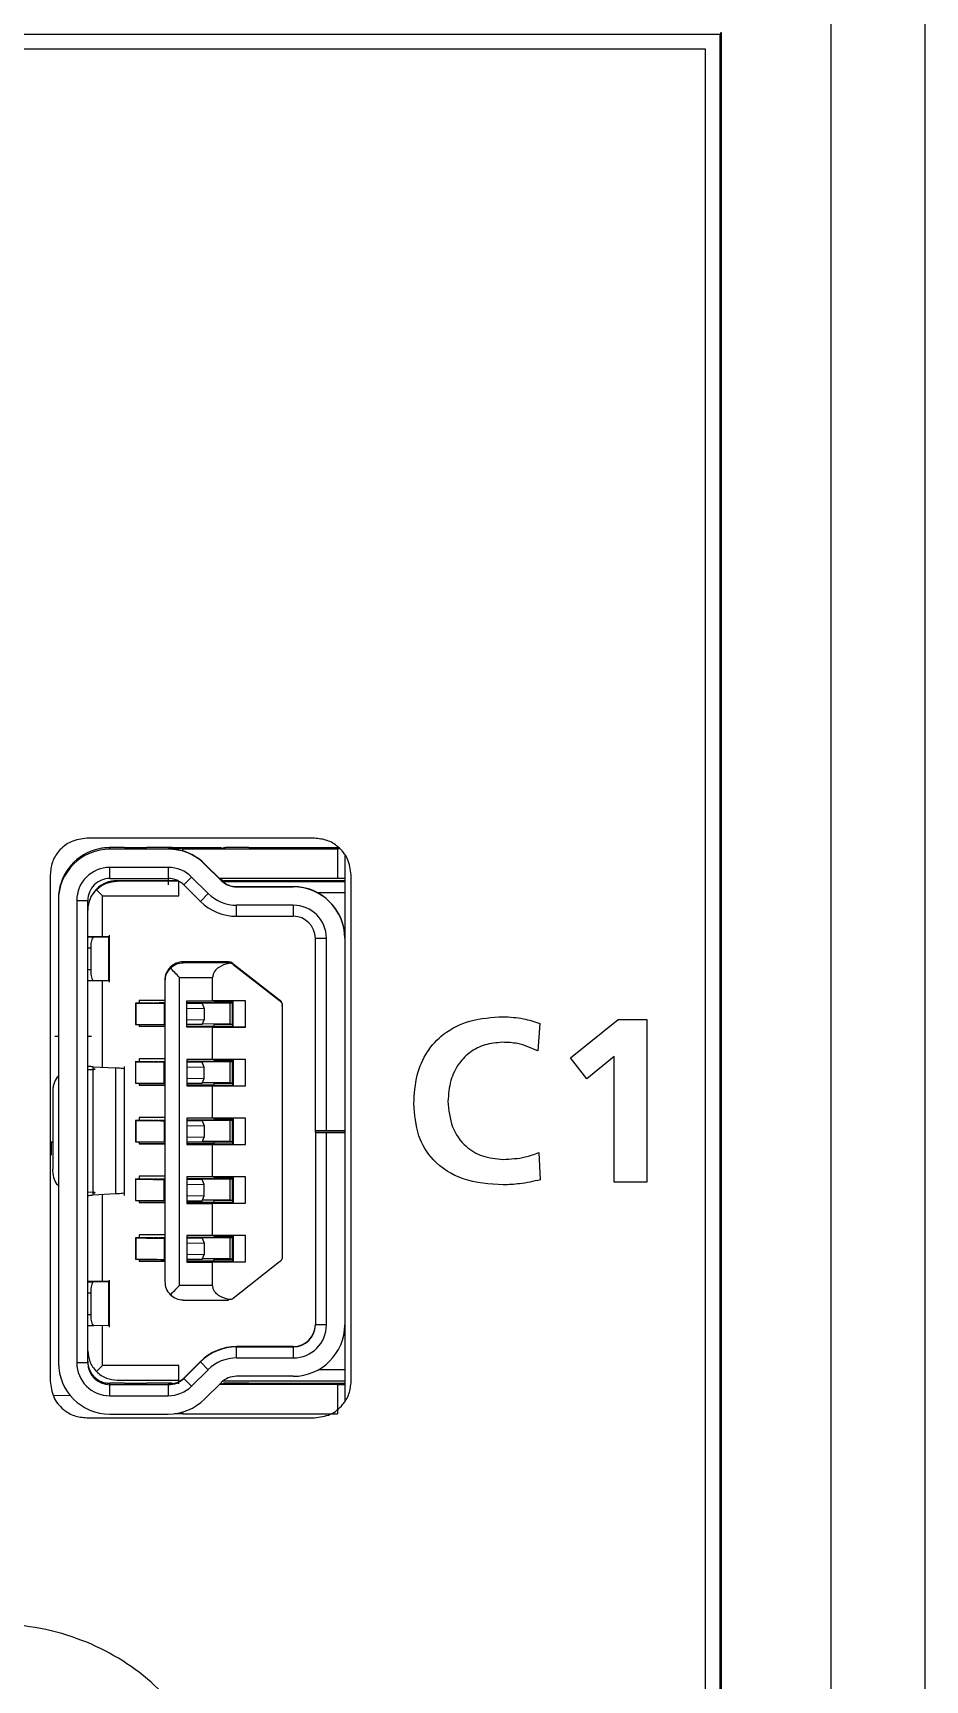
# Model space of a CAD drawing. Header units: inches. Extents: x 268 to 316, y 100 to 273.
# Drawn here: x 303.68 to 315.83, y 232.83 to 255.28 of the extents above; entities that cross this region are included whole.
import ezdxf

# ---------------------------------------------------------------- set-up
doc = ezdxf.new("R2010")
doc.units = ezdxf.units.IN
doc.header["$MEASUREMENT"] = 0

msp = doc.modelspace()

# ---------------------------------------------------------------- linework, layer by layer
at = {"color": 7, "linetype": 'Continuous', "lineweight": 25}
for p, q in [((315.831, 157.233), (315.831, 261.618)), ((314.546, 255.85), (314.546, 114.792)), ((313.039, 255.261), (271.216, 255.261)), ((313.039, 255.261), (313.06, 255.282)), ((313.039, 115.14), (313.039, 255.261)), ((313.06, 115.119), (313.06, 255.282)), ((312.839, 255.061), (271.44, 255.061)), ((312.839, 115.361), (312.839, 255.061)), ((307.513, 244.305), (304.414, 244.305)), ((304.726, 244.157), (304.726, 244.178)), ((304.726, 244.178), (304.726, 244.178)), ((305.523, 244.157), (304.726, 244.157)), ((304.926, 244.178), (305.23, 244.178)), ((305.55, 244.178), (305.403, 244.178)), ((305.523, 244.161), (305.523, 244.157)), ((305.576, 244.177), (305.576, 244.176)), ((305.576, 244.174), (305.576, 244.173)), ((305.576, 244.171), (305.576, 244.169)), ((306.246, 244.177), (305.666, 244.177)), ((305.666, 244.17), (305.666, 244.177)), ((305.666, 244.169), (305.666, 244.17)), ((305.666, 244.17), (306.246, 244.17)), ((305.723, 244.162), (307.826, 244.162)), ((305.776, 244.169), (306.076, 244.169)), ((306.246, 244.17), (306.246, 244.177)), ((306.246, 244.17), (306.246, 244.169)), ((306.276, 244.169), (306.276, 244.177)), ((306.449, 244.178), (306.303, 244.178)), ((306.622, 244.178), (307.842, 244.178)), ((307.376, 244.175), (307.376, 244.175)), ((307.376, 244.168), (307.376, 244.168)), ((307.844, 244.176), (307.576, 244.176)), ((307.576, 244.174), (307.626, 244.174)), ((307.626, 244.168), (307.576, 244.168)), ((307.576, 244.167), (307.851, 244.167)), ((307.826, 244.174), (307.826, 244.169)), ((307.826, 244.167), (307.826, 244.169)), ((307.826, 244.162), (307.826, 243.762)), ((307.926, 244.07), (307.926, 242.945)), ((303.914, 243.805), (303.914, 236.905)), ((305.523, 243.907), (304.726, 243.907)), ((304.726, 243.757), (304.726, 243.907)), ((305.523, 243.907), (305.523, 243.757)), ((306.016, 243.954), (306.016, 243.958)), ((306.016, 243.958), (306.243, 243.733)), ((306.243, 243.729), (306.016, 243.954)), ((308.014, 236.905), (308.014, 243.805)), ((304.626, 243.52), (304.544, 243.603)), ((304.726, 243.757), (305.523, 243.757)), ((304.826, 243.72), (304.826, 243.727)), ((305.654, 243.727), (304.826, 243.727)), ((305.666, 243.72), (304.826, 243.72)), ((305.523, 243.757), (305.523, 243.671)), ((305.666, 243.52), (305.666, 243.721)), ((305.734, 243.67), (305.84, 243.776)), ((305.734, 243.67), (305.962, 243.445)), ((305.84, 243.776), (306.067, 243.551)), ((306.214, 243.762), (307.826, 243.762)), ((306.243, 243.733), (306.243, 243.729)), ((306.246, 243.762), (306.246, 243.73)), ((307.926, 243.727), (306.249, 243.727)), ((307.926, 243.711), (306.267, 243.711)), ((306.454, 243.642), (306.454, 243.646)), ((306.454, 243.646), (307.226, 243.646)), ((306.454, 243.642), (307.226, 243.642)), ((307.226, 243.646), (307.226, 243.642)), ((304.026, 243.477), (304.026, 243.457)), ((304.026, 243.457), (304.026, 237.157)), ((304.276, 243.457), (304.276, 237.157)), ((304.276, 243.457), (304.426, 243.457)), ((304.426, 237.157), (304.426, 243.457)), ((304.626, 243.52), (305.666, 243.52)), ((306.067, 243.551), (305.962, 243.445)), ((307.226, 243.392), (306.454, 243.392)), ((306.454, 243.242), (306.454, 243.392)), ((307.226, 243.392), (307.226, 243.242)), ((307.926, 243.561), (307.561, 243.561)), ((306.454, 243.242), (307.226, 243.242)), ((304.426, 242.967), (304.43, 242.967)), ((304.713, 242.963), (304.432, 242.967)), ((304.504, 242.96), (304.708, 242.963)), ((304.708, 242.963), (304.708, 242.363)), ((304.721, 242.342), (304.721, 242.984)), ((307.526, 242.942), (307.676, 242.942)), ((307.526, 240.317), (307.526, 242.942)), ((307.676, 240.317), (307.676, 242.942)), ((307.926, 242.942), (307.926, 242.945)), ((307.926, 242.942), (307.926, 240.317)), ((304.47, 242.51), (304.47, 242.81)), ((305.726, 242.609), (305.726, 242.62)), ((306.342, 242.62), (305.726, 242.62)), ((306.342, 242.609), (305.726, 242.609)), ((306.342, 242.62), (306.342, 242.609)), ((306.348, 242.6), (306.342, 242.609)), ((306.403, 242.588), (306.403, 242.599)), ((306.403, 242.599), (307.038, 242.105)), ((306.403, 242.588), (306.407, 242.586)), ((306.407, 242.586), (307.038, 242.095)), ((304.504, 242.36), (304.426, 242.361)), ((304.708, 242.363), (304.504, 242.36)), ((305.476, 242.37), (305.476, 242.359)), ((305.476, 242.359), (305.476, 238.259)), ((305.676, 242.409), (306.126, 242.409)), ((305.676, 238.209), (305.676, 242.409)), ((306.126, 242.089), (306.126, 242.409)), ((305.074, 242.058), (305.074, 241.768)), ((305.081, 242.058), (305.081, 241.768)), ((305.126, 242.1), (305.126, 242.059)), ((305.126, 242.1), (305.476, 242.1)), ((305.476, 242.06), (305.394, 242.06)), ((305.468, 242.056), (305.476, 242.056)), ((305.468, 242.056), (305.468, 241.766)), ((305.776, 242.089), (306.126, 242.089)), ((305.776, 241.729), (305.776, 242.089)), ((306.126, 242.064), (305.776, 242.062)), ((305.776, 242.06), (306.359, 242.064)), ((305.985, 242.055), (305.776, 242.055)), ((305.985, 242.055), (305.962, 242.055)), ((305.985, 242.055), (306.013, 241.987)), ((306.576, 242.09), (306.126, 242.089)), ((306.146, 242.073), (306.146, 242.089)), ((306.396, 242.073), (306.146, 242.073)), ((306.146, 242.064), (306.146, 242.073)), ((306.146, 242.064), (306.146, 242.064)), ((306.146, 242.064), (306.396, 242.064)), ((306.359, 242.064), (306.359, 241.774)), ((306.396, 242.089), (306.396, 242.073)), ((306.396, 242.073), (306.396, 242.064)), ((306.396, 242.064), (306.396, 242.064)), ((306.396, 241.774), (306.396, 242.064)), ((306.406, 241.733), (306.406, 242.089)), ((306.576, 241.73), (306.576, 242.09)), ((307.038, 242.105), (307.038, 242.095)), ((307.076, 242.016), (307.076, 242.026)), ((307.076, 242.016), (307.076, 238.609)), ((305.776, 241.99), (306.013, 241.987)), ((306.013, 241.831), (305.776, 241.828)), ((305.985, 241.765), (306.013, 241.831)), ((306.013, 241.987), (306.013, 241.831)), ((311.001, 241.314), (311.649, 241.835)), ((311.649, 241.835), (312.043, 241.835)), ((312.043, 241.835), (312.043, 239.618)), ((304.026, 241.602), (303.976, 241.602)), ((304.476, 241.602), (304.426, 241.602)), ((305.126, 241.767), (305.126, 241.74)), ((305.126, 241.744), (305.476, 241.744)), ((305.476, 241.74), (305.126, 241.74)), ((305.476, 241.766), (305.468, 241.766)), ((305.985, 241.765), (305.776, 241.765)), ((305.776, 241.744), (306.146, 241.744)), ((306.126, 241.729), (305.776, 241.729)), ((306.359, 241.774), (305.988, 241.771)), ((306.126, 241.729), (306.576, 241.73)), ((306.126, 241.289), (306.126, 241.729)), ((306.146, 241.766), (306.146, 241.772)), ((306.146, 241.766), (306.396, 241.766)), ((306.146, 241.74), (306.146, 241.766)), ((306.146, 241.74), (306.406, 241.74)), ((306.396, 241.774), (306.396, 241.766)), ((306.396, 241.766), (306.396, 241.74)), ((306.406, 241.733), (306.576, 241.733)), ((310.586, 241.781), (310.555, 241.406)), ((304.426, 241.152), (304.496, 241.155)), ((304.496, 241.155), (304.496, 239.478)), ((304.501, 239.439), (304.501, 241.19)), ((304.501, 241.19), (304.802, 241.174)), ((304.802, 241.174), (304.802, 239.457)), ((304.926, 239.437), (304.926, 241.196)), ((305.074, 241.258), (305.074, 240.968)), ((305.081, 240.968), (305.081, 241.258)), ((305.126, 241.3), (305.126, 241.259)), ((305.476, 241.3), (305.126, 241.3)), ((305.476, 241.26), (305.394, 241.26)), ((305.468, 241.256), (305.476, 241.256)), ((305.468, 240.966), (305.468, 241.256)), ((306.126, 241.289), (305.776, 241.289)), ((305.776, 241.289), (305.776, 240.929)), ((306.126, 241.264), (305.776, 241.262)), ((305.776, 241.26), (306.359, 241.264)), ((305.985, 241.255), (305.776, 241.255)), ((305.776, 241.19), (306.013, 241.187)), ((305.985, 241.255), (305.962, 241.255)), ((306.013, 241.187), (305.985, 241.255)), ((306.013, 241.031), (306.013, 241.187)), ((306.576, 241.29), (306.126, 241.289)), ((306.146, 241.273), (306.146, 241.289)), ((306.396, 241.273), (306.146, 241.273)), ((306.146, 241.264), (306.146, 241.273)), ((306.146, 241.264), (306.146, 241.264)), ((306.146, 241.264), (306.396, 241.264)), ((306.359, 241.264), (306.359, 240.974)), ((306.396, 241.289), (306.396, 241.273)), ((306.396, 241.273), (306.396, 241.264)), ((306.396, 241.264), (306.396, 241.264)), ((306.396, 240.974), (306.396, 241.264)), ((306.406, 241.289), (306.406, 240.933)), ((306.576, 240.93), (306.576, 241.29)), ((311.224, 241.025), (311.001, 241.314)), ((311.598, 241.33), (311.224, 241.025)), ((311.598, 239.618), (311.598, 241.33)), ((305.126, 240.968), (305.126, 240.94)), ((305.126, 240.944), (305.476, 240.944)), ((305.126, 240.94), (305.476, 240.94)), ((305.476, 240.966), (305.468, 240.966)), ((306.013, 241.031), (305.776, 241.028)), ((305.776, 240.965), (305.985, 240.965)), ((305.776, 240.944), (306.146, 240.944)), ((305.776, 240.929), (306.126, 240.929)), ((305.985, 240.965), (306.013, 241.031)), ((306.359, 240.974), (305.988, 240.971)), ((306.126, 240.929), (306.576, 240.93)), ((306.126, 240.489), (306.126, 240.929)), ((306.146, 240.966), (306.146, 240.972)), ((306.146, 240.966), (306.396, 240.966)), ((306.146, 240.94), (306.146, 240.966)), ((306.146, 240.94), (306.146, 240.94)), ((306.146, 240.94), (306.406, 240.94)), ((306.396, 240.974), (306.396, 240.966)), ((306.396, 240.966), (306.396, 240.94)), ((306.406, 240.933), (306.576, 240.933)), ((303.948, 240.84), (303.948, 239.795)), ((305.074, 240.458), (305.074, 240.168)), ((305.081, 240.458), (305.081, 240.168)), ((305.126, 240.5), (305.126, 240.459)), ((305.476, 240.5), (305.126, 240.5)), ((305.476, 240.46), (305.394, 240.46)), ((305.468, 240.456), (305.476, 240.456)), ((305.468, 240.456), (305.468, 240.166)), ((306.126, 240.489), (305.776, 240.489)), ((305.776, 240.489), (305.776, 240.129)), ((306.126, 240.464), (305.776, 240.462)), ((305.776, 240.46), (306.359, 240.464)), ((305.985, 240.455), (305.776, 240.455)), ((305.985, 240.455), (305.962, 240.455)), ((305.985, 240.455), (306.013, 240.387)), ((306.576, 240.49), (306.126, 240.489)), ((306.146, 240.473), (306.146, 240.489)), ((306.396, 240.473), (306.146, 240.473)), ((306.146, 240.464), (306.146, 240.473)), ((306.146, 240.464), (306.146, 240.464)), ((306.146, 240.464), (306.396, 240.464)), ((306.359, 240.464), (306.359, 240.174)), ((306.396, 240.489), (306.396, 240.473)), ((306.396, 240.473), (306.396, 240.464)), ((306.396, 240.464), (306.396, 240.464)), ((306.396, 240.174), (306.396, 240.464)), ((306.406, 240.489), (306.406, 240.133)), ((306.576, 240.13), (306.576, 240.49)), ((305.776, 240.39), (306.013, 240.387)), ((306.013, 240.231), (305.776, 240.228)), ((305.985, 240.165), (306.013, 240.231)), ((306.013, 240.387), (306.013, 240.231)), ((307.676, 240.317), (307.526, 240.317)), ((307.526, 240.298), (307.526, 240.317)), ((307.526, 240.298), (307.926, 240.298)), ((307.526, 240.298), (307.526, 240.297)), ((307.526, 240.297), (307.526, 237.672)), ((307.526, 240.297), (307.676, 240.297)), ((307.926, 240.317), (307.676, 240.317)), ((307.676, 237.672), (307.676, 240.297)), ((307.676, 240.297), (307.926, 240.297)), ((307.926, 240.317), (307.926, 240.298)), ((307.926, 240.297), (307.926, 240.298)), ((307.926, 240.297), (307.926, 237.672)), ((303.914, 240.167), (303.948, 240.167)), ((303.926, 240.167), (303.926, 239.986)), ((305.126, 240.168), (305.126, 240.14)), ((305.126, 240.144), (305.476, 240.144)), ((305.126, 240.14), (305.476, 240.14)), ((305.476, 240.166), (305.468, 240.166)), ((305.985, 240.165), (305.776, 240.165)), ((305.776, 240.144), (306.146, 240.144)), ((305.776, 240.129), (306.126, 240.129)), ((305.986, 240.167), (306.146, 240.167)), ((306.359, 240.174), (305.988, 240.171)), ((306.126, 240.129), (306.576, 240.13)), ((306.126, 239.689), (306.126, 240.129)), ((306.146, 240.166), (306.146, 240.172)), ((306.146, 240.166), (306.396, 240.166)), ((306.146, 240.14), (306.146, 240.166)), ((306.146, 240.14), (306.406, 240.14)), ((306.396, 240.174), (306.396, 240.166)), ((306.396, 240.166), (306.396, 240.14)), ((306.406, 240.133), (306.576, 240.133)), ((310.57, 240.021), (310.59, 239.65)), ((305.074, 239.658), (305.074, 239.368)), ((305.081, 239.368), (305.081, 239.658)), ((305.126, 239.7), (305.126, 239.659)), ((305.476, 239.7), (305.126, 239.7)), ((305.476, 239.66), (305.394, 239.66)), ((305.468, 239.656), (305.476, 239.656)), ((305.468, 239.366), (305.468, 239.656)), ((306.126, 239.689), (305.776, 239.689)), ((305.776, 239.689), (305.776, 239.329)), ((306.126, 239.664), (305.776, 239.662)), ((305.776, 239.66), (306.359, 239.664)), ((305.985, 239.655), (305.776, 239.655)), ((305.776, 239.59), (306.013, 239.587)), ((305.985, 239.655), (305.962, 239.655)), ((306.013, 239.587), (305.985, 239.655)), ((306.013, 239.431), (306.013, 239.587)), ((306.576, 239.69), (306.126, 239.689)), ((306.146, 239.673), (306.146, 239.689)), ((306.396, 239.673), (306.146, 239.673)), ((306.146, 239.664), (306.146, 239.673)), ((306.146, 239.664), (306.146, 239.664)), ((306.146, 239.664), (306.396, 239.664)), ((306.359, 239.664), (306.359, 239.374)), ((306.396, 239.689), (306.396, 239.673)), ((306.396, 239.673), (306.396, 239.664)), ((306.396, 239.664), (306.396, 239.664)), ((306.396, 239.374), (306.396, 239.664)), ((306.406, 239.689), (306.406, 239.333)), ((306.576, 239.33), (306.576, 239.69)), ((312.043, 239.618), (311.598, 239.618)), ((304.496, 239.478), (304.426, 239.481)), ((304.802, 239.457), (304.501, 239.439)), ((305.126, 239.368), (305.126, 239.34)), ((305.126, 239.344), (305.476, 239.344)), ((305.126, 239.34), (305.476, 239.34)), ((305.476, 239.366), (305.468, 239.366)), ((306.013, 239.431), (305.776, 239.428)), ((305.776, 239.365), (305.985, 239.365)), ((305.776, 239.344), (306.146, 239.344)), ((305.776, 239.329), (306.126, 239.329)), ((305.985, 239.365), (306.013, 239.431)), ((306.359, 239.374), (305.988, 239.371)), ((306.126, 239.329), (306.576, 239.33)), ((306.126, 238.889), (306.126, 239.329)), ((306.146, 239.366), (306.146, 239.372)), ((306.146, 239.366), (306.396, 239.366)), ((306.146, 239.34), (306.146, 239.366)), ((306.146, 239.34), (306.146, 239.34)), ((306.146, 239.34), (306.406, 239.34)), ((306.396, 239.374), (306.396, 239.366)), ((306.396, 239.366), (306.396, 239.34)), ((306.406, 239.333), (306.576, 239.333)), ((305.126, 238.9), (305.126, 238.859)), ((305.476, 238.9), (305.126, 238.9)), ((306.126, 238.889), (305.776, 238.889)), ((305.776, 238.889), (305.776, 238.529)), ((306.576, 238.89), (306.126, 238.889)), ((306.146, 238.873), (306.146, 238.889)), ((306.396, 238.873), (306.146, 238.873)), ((306.146, 238.864), (306.146, 238.873)), ((306.396, 238.889), (306.396, 238.873)), ((306.396, 238.873), (306.396, 238.864)), ((306.406, 238.889), (306.406, 238.533)), ((306.576, 238.53), (306.576, 238.89)), ((305.074, 238.858), (305.074, 238.568)), ((305.081, 238.858), (305.081, 238.568)), ((305.476, 238.86), (305.394, 238.86)), ((305.468, 238.856), (305.476, 238.856)), ((305.468, 238.856), (305.468, 238.566)), ((306.126, 238.864), (305.776, 238.862)), ((305.776, 238.86), (306.359, 238.864)), ((305.985, 238.855), (305.776, 238.855)), ((305.776, 238.79), (306.013, 238.787)), ((305.985, 238.855), (305.962, 238.855)), ((305.985, 238.855), (306.013, 238.787)), ((306.013, 238.787), (306.013, 238.631)), ((306.146, 238.864), (306.146, 238.864)), ((306.146, 238.864), (306.396, 238.864)), ((306.359, 238.864), (306.359, 238.574)), ((306.396, 238.864), (306.396, 238.864)), ((306.396, 238.574), (306.396, 238.864)), ((305.126, 238.568), (305.126, 238.54)), ((305.126, 238.544), (305.476, 238.544)), ((305.126, 238.54), (305.476, 238.54)), ((305.476, 238.566), (305.468, 238.566)), ((306.013, 238.631), (305.776, 238.628)), ((305.985, 238.565), (305.776, 238.565)), ((305.776, 238.544), (306.146, 238.544)), ((305.776, 238.529), (306.126, 238.529)), ((305.985, 238.565), (306.013, 238.631)), ((306.359, 238.574), (305.988, 238.571)), ((306.126, 238.529), (306.576, 238.53)), ((306.126, 238.209), (306.126, 238.529)), ((306.146, 238.566), (306.146, 238.572)), ((306.146, 238.566), (306.396, 238.566)), ((306.146, 238.54), (306.146, 238.566)), ((306.146, 238.54), (306.406, 238.54)), ((306.396, 238.574), (306.396, 238.566)), ((306.396, 238.566), (306.396, 238.54)), ((306.406, 238.533), (306.576, 238.533)), ((307.038, 238.53), (306.407, 238.033)), ((304.426, 238.267), (304.43, 238.267)), ((304.713, 238.263), (304.432, 238.267)), ((304.504, 238.26), (304.708, 238.263)), ((304.708, 238.263), (304.708, 237.663)), ((304.721, 237.642), (304.721, 238.284)), ((306.126, 238.209), (305.676, 238.209)), ((304.47, 237.81), (304.47, 238.11)), ((305.726, 238.009), (306.342, 238.009)), ((306.342, 238.009), (306.348, 238.019)), ((304.504, 237.66), (304.426, 237.661)), ((304.708, 237.663), (304.504, 237.66)), ((307.676, 237.672), (307.526, 237.672)), ((307.926, 237.672), (307.926, 236.635)), ((306.454, 237.372), (306.454, 237.376)), ((307.226, 237.376), (306.454, 237.376)), ((306.454, 237.222), (306.454, 237.372)), ((306.454, 237.372), (307.226, 237.372)), ((307.226, 237.376), (307.226, 237.372)), ((307.226, 237.372), (307.226, 237.222)), ((304.426, 237.157), (304.276, 237.157)), ((304.626, 237.12), (304.544, 237.037)), ((305.666, 237.12), (304.626, 237.12)), ((305.666, 236.869), (305.666, 237.12)), ((305.734, 236.948), (305.962, 237.173)), ((305.734, 236.944), (305.962, 237.17)), ((305.962, 237.173), (305.962, 237.17)), ((305.962, 237.17), (306.067, 237.062)), ((306.454, 237.222), (307.226, 237.222)), ((304.726, 236.857), (304.726, 236.878)), ((304.726, 236.878), (304.726, 236.878)), ((304.726, 236.707), (304.726, 236.857)), ((305.523, 236.857), (304.726, 236.857)), ((304.826, 236.92), (305.666, 236.92)), ((304.926, 236.878), (305.231, 236.878)), ((305.55, 236.878), (305.404, 236.878)), ((305.523, 236.861), (305.523, 236.857)), ((305.523, 236.857), (305.523, 236.707)), ((305.576, 236.877), (305.576, 236.876)), ((305.576, 236.874), (305.576, 236.873)), ((305.576, 236.871), (305.576, 236.869)), ((305.734, 236.944), (305.734, 236.948)), ((305.84, 236.837), (305.734, 236.944)), ((306.067, 237.062), (305.84, 236.837)), ((306.016, 236.659), (306.243, 236.885)), ((307.826, 236.862), (306.22, 236.862)), ((306.246, 236.869), (306.246, 236.888)), ((306.274, 236.911), (307.926, 236.911)), ((306.276, 236.869), (306.276, 236.877)), ((306.449, 236.878), (306.303, 236.878)), ((307.226, 236.972), (306.454, 236.972)), ((306.622, 236.878), (307.926, 236.878)), ((307.376, 236.875), (307.376, 236.875)), ((307.376, 236.868), (307.376, 236.868)), ((307.926, 237.061), (307.568, 237.061)), ((307.926, 236.876), (307.576, 236.876)), ((307.576, 236.875), (307.626, 236.875)), ((307.626, 236.868), (307.576, 236.868)), ((307.576, 236.867), (307.926, 236.867)), ((307.826, 236.874), (307.826, 236.869)), ((307.826, 236.867), (307.826, 236.869)), ((307.826, 236.862), (307.826, 236.462)), ((304.192, 236.704), (303.959, 236.708)), ((304.726, 236.707), (305.523, 236.707)), ((304.414, 236.406), (307.513, 236.406)), ((304.726, 236.457), (305.523, 236.457)), ((305.723, 236.462), (307.826, 236.462))]:
    msp.add_line(p, q, dxfattribs=at)
at = {"color": 8, "linetype": 'Continuous', "lineweight": 25}
for p, q in [((305.723, 244.132), (305.723, 244.162)), ((307.576, 244.174), (307.576, 244.176)), ((307.576, 244.167), (307.576, 244.168)), ((307.626, 244.168), (307.626, 244.167)), ((304.626, 242.964), (304.626, 243.52)), ((304.426, 242.961), (304.504, 242.96)), ((304.426, 242.81), (304.47, 242.81)), ((304.47, 242.51), (304.426, 242.51)), ((304.626, 241.183), (304.626, 242.362)), ((305.38, 242.059), (305.38, 242.058)), ((305.38, 241.258), (305.38, 241.259)), ((305.38, 240.459), (305.38, 240.458)), ((305.38, 239.658), (305.38, 239.659)), ((304.626, 238.264), (304.626, 239.446)), ((305.38, 238.859), (305.38, 238.858)), ((304.426, 238.261), (304.504, 238.26)), ((304.426, 238.11), (304.47, 238.11)), ((304.47, 237.81), (304.426, 237.81)), ((304.626, 237.12), (304.626, 237.662)), ((307.576, 236.875), (307.576, 236.876)), ((307.576, 236.867), (307.576, 236.868)), ((307.626, 236.868), (307.626, 236.867)), ((305.723, 236.462), (305.723, 236.486))]:
    msp.add_line(p, q, dxfattribs=at)
at = {"color": 7, "linetype": 'Continuous', "lineweight": 25, "flags": 128}
for points in [[(305.576, 244.174), (305.62, 244.174), (305.651, 244.174), (305.67, 244.175), (305.676, 244.175), (305.67, 244.175), (305.651, 244.175), (305.62, 244.176), (305.576, 244.176)], [(305.576, 244.171), (305.62, 244.171), (305.651, 244.171), (305.67, 244.172), (305.676, 244.172), (305.67, 244.172), (305.651, 244.173), (305.62, 244.173), (305.576, 244.173)]]:
    msp.add_lwpolyline(points, dxfattribs=at)
at = {"color": 7, "linetype": 'Continuous', "lineweight": 25}
for centre, radius, start, end in [((304.726, 243.457), 0.7, 89.9999, 179.9999), ((304.726, 243.477), 0.7, 106.6014, 179.9999), ((304.876, 223.005), 21.174, 89.8647, 90.4059), ((305.249, 194.493), 49.685, 89.822, 90.0218), ((305.673, 222.988), 21.174, 89.8647, 90.4059), ((305.523, 243.457), 0.7, 45.2769, 90), ((305.553, 243.028), 1.15, 88.8274, 90.163), ((305.726, 265.342), 21.174, 269.5941, 270.1353), ((305.523, 243.461), 0.7, 45.2769, 73.3985), ((306.126, 265.342), 21.174, 269.8647, 270.4059), ((306.3, 243.038), 1.139, 89.8367, 91.1764), ((306.603, 194.596), 49.582, 89.9781, 90.1785), ((307.526, 223.002), 21.174, 89.8647, 90.4059), ((307.526, 265.348), 21.174, 269.5941, 270.1353), ((307.526, 222.995), 21.174, 89.8647, 90.4059), ((307.526, 265.341), 21.174, 269.5941, 270.1353), ((307.676, 223.001), 21.174, 89.5941, 90.1353), ((307.676, 265.342), 21.174, 269.8647, 270.4059), ((304.726, 243.457), 0.45, 89.9999, 179.9999), ((305.523, 243.457), 0.45, 45.2769, 90), ((304.726, 243.457), 0.3, 89.9999, 179.9999), ((304.826, 243.327), 0.4, 89.9999, 179.9999), ((305.523, 243.457), 0.3, 45.2769, 90), ((306.454, 243.946), 0.3, 225.2769, 270), ((306.454, 243.942), 0.3, 225.2769, 270), ((307.226, 242.946), 0.7, 0.0001, 90.0001), ((307.226, 242.942), 0.7, 0.0001, 90.0001), ((307.851, 254.349), 10.587, 269.8647, 270.4059), ((306.454, 243.942), 0.7, 225.2769, 270), ((306.454, 243.942), 0.55, 225.2769, 270), ((307.226, 242.942), 0.45, 0.0001, 90.0001), ((307.226, 242.942), 0.3, 0.0001, 90.0001), ((304.663, 242.846), 0.197, 144.2896, 190.4112), ((304.66, 242.474), 0.194, 169.4014, 216.0107), ((305.726, 242.37), 0.25, 89.9999, 179.9999), ((306.342, 242.52), 0.1, 52.0968, 90), ((305.164, 236.852), 5.207, 89.8533, 90.9881), ((305.081, 242.161), 0.103, 266.2847, 270.4381), ((305.512, 292.064), 50.008, 269.5068, 269.9497), ((305.463, 151.256), 90.803, 90.09583, 90.18074), ((305.284, 264.287), 22.228, 270.0715, 270.285), ((305.373, 239.228), 2.83, 89.8532, 90.9893), ((305.328, 242.114), 0.0561, 266.2847, 270.4381), ((305.525, 260.758), 18.701, 269.3953, 269.8499), ((305.771, 219.393), 22.663, 89.5168, 89.9862), ((306.128, 242.695), 0.631, 269.7896, 271.6494), ((306.363, 243.221), 1.158, 269.7896, 271.6494), ((305.081, 241.871), 0.103, 266.2847, 270.4381), ((305.512, 291.774), 50.008, 269.5068, 269.9497), ((306.363, 242.931), 1.158, 269.7896, 271.6494), ((305.163, 236.07), 5.189, 89.8532, 90.9893), ((305.081, 241.361), 0.103, 266.2847, 270.4381), ((305.512, 291.264), 50.008, 269.5068, 269.9497), ((305.463, 150.553), 90.706, 90.0958, 90.18095), ((305.284, 263.487), 22.228, 270.0715, 270.285), ((305.373, 238.428), 2.83, 89.8532, 90.9893), ((305.328, 241.314), 0.0561, 266.2847, 270.4381), ((305.525, 259.958), 18.701, 269.3953, 269.8499), ((305.771, 218.593), 22.663, 89.5168, 89.9862), ((306.128, 241.895), 0.631, 269.7896, 271.6494), ((306.363, 242.421), 1.158, 269.7896, 271.6494), ((305.081, 241.071), 0.103, 266.2847, 270.4381), ((305.512, 290.974), 50.008, 269.5068, 269.9497), ((306.363, 242.131), 1.158, 269.7896, 271.6494), ((305.164, 235.252), 5.207, 89.8533, 90.9881), ((305.081, 240.561), 0.103, 266.2847, 270.4381), ((305.512, 290.464), 50.008, 269.5068, 269.9497), ((305.463, 149.656), 90.803, 90.09583, 90.18074), ((305.284, 262.687), 22.228, 270.0715, 270.285), ((305.373, 237.628), 2.83, 89.8532, 90.9893), ((305.328, 240.514), 0.0561, 266.2847, 270.4381), ((305.525, 259.158), 18.701, 269.3953, 269.8499), ((305.771, 217.793), 22.663, 89.5168, 89.9862), ((306.128, 241.095), 0.631, 269.7896, 271.6494), ((306.363, 241.621), 1.158, 269.7896, 271.6494), ((305.081, 240.271), 0.103, 266.2847, 270.4381), ((305.512, 290.174), 50.008, 269.5068, 269.9497), ((306.363, 241.331), 1.158, 269.7896, 271.6494), ((305.163, 234.47), 5.189, 89.8532, 90.9893), ((305.081, 239.761), 0.103, 266.2847, 270.4381), ((305.512, 289.664), 50.008, 269.5068, 269.9497), ((305.463, 148.953), 90.706, 90.0958, 90.18095), ((305.284, 261.887), 22.228, 270.0715, 270.285), ((305.373, 236.828), 2.83, 89.8532, 90.9893), ((305.328, 239.714), 0.0561, 266.2847, 270.4381), ((305.525, 258.358), 18.701, 269.3953, 269.8499), ((305.771, 216.993), 22.663, 89.5168, 89.9862), ((306.128, 240.295), 0.631, 269.7896, 271.6494), ((306.363, 240.821), 1.158, 269.7896, 271.6494), ((305.081, 239.471), 0.103, 266.2847, 270.4381), ((305.512, 289.374), 50.008, 269.5068, 269.9497), ((306.363, 240.531), 1.158, 269.7896, 271.6494), ((305.164, 233.652), 5.207, 89.8533, 90.9881), ((305.081, 238.961), 0.103, 266.2847, 270.4381), ((305.512, 288.864), 50.008, 269.5068, 269.9497), ((305.463, 148.056), 90.803, 90.09583, 90.18074), ((305.284, 261.087), 22.228, 270.0715, 270.285), ((305.373, 236.028), 2.83, 89.8532, 90.9893), ((305.328, 238.914), 0.0561, 266.2847, 270.4381), ((305.525, 257.558), 18.701, 269.3953, 269.8499), ((305.771, 216.193), 22.663, 89.5168, 89.9862), ((306.128, 239.495), 0.631, 269.7896, 271.6494), ((306.363, 240.021), 1.158, 269.7896, 271.6494), ((305.081, 238.671), 0.103, 266.2847, 270.4381), ((305.512, 288.574), 50.008, 269.5068, 269.9497), ((306.363, 239.731), 1.158, 269.7896, 271.6494), ((304.663, 238.146), 0.197, 144.2896, 190.4112), ((304.66, 237.774), 0.194, 169.4014, 216.0107), ((307.226, 237.676), 0.3, 269.9999, 359.9999), ((307.226, 237.672), 0.45, 269.9999, 359.9999), ((307.226, 237.672), 0.7, 269.9999, 359.9999), ((307.226, 237.672), 0.3, 269.9999, 359.9999), ((306.454, 236.676), 0.7, 90, 134.7231), ((306.454, 236.672), 0.7, 90, 134.7231), ((304.726, 237.157), 0.7, 180.0001, 270.0001), ((304.726, 237.157), 0.45, 180.0001, 270.0001), ((304.726, 237.177), 0.3, 180, 228.1898), ((304.726, 237.157), 0.3, 180.0001, 270.0001), ((306.454, 236.672), 0.55, 90, 134.7231), ((304.876, 215.705), 21.174, 89.8647, 90.4059), ((305.25, 187.286), 49.593, 89.8216, 90.0219), ((305.523, 237.157), 0.3, 270, 314.7231), ((305.553, 235.74), 1.138, 88.8232, 90.1634), ((305.523, 237.161), 0.3, 311.8102, 314.7231), ((306.232, 240.05), 3.181, 269.9208, 270.8034), ((306.454, 236.672), 0.3, 90, 134.7231), ((306.3, 235.738), 1.139, 89.8367, 91.1764), ((306.603, 187.296), 49.582, 89.9781, 90.1785), ((307.526, 215.702), 21.174, 89.8647, 90.4059), ((307.526, 258.048), 21.174, 269.5941, 270.1353), ((307.526, 215.695), 21.174, 89.8647, 90.4059), ((307.526, 258.041), 21.174, 269.5941, 270.1353), ((307.676, 215.701), 21.174, 89.5941, 90.1353), ((307.676, 258.042), 21.174, 269.8647, 270.4059), ((307.851, 247.449), 10.587, 269.8647, 270.4059), ((305.523, 237.157), 0.45, 270, 314.7231), ((305.523, 237.157), 0.7, 270, 314.7231), ((305.717, 167.562), 68.9, 89.995, 90.09112)]:
    msp.add_arc(centre, radius, start, end, dxfattribs=at)
msp.add_ellipse((313.046, 255.203), major_axis=(1.5, 0), ratio=0.052408, start_param=1.561478, end_param=1.570796, dxfattribs=at)
for points, knots in [([(304.414, 244.305), (304.339, 244.296), (304.193, 244.277), (304.03, 244.143), (303.932, 243.98), (303.92, 243.864), (303.914, 243.805)], [0, 0, 0, 0, 0.283655, 0.557771, 0.774919, 1, 1, 1, 1]), ([(308.014, 243.805), (308.004, 243.879), (307.985, 244.026), (307.851, 244.189), (307.688, 244.288), (307.572, 244.299), (307.513, 244.305)], [0, 0, 0, 0, 0.2837176, 0.5579703, 0.7750689, 1, 1, 1, 1]), ([(304.726, 244.178), (304.726, 244.178), (304.725, 244.177), (304.708, 244.177), (304.67, 244.176), (304.614, 244.169), (304.565, 244.159), (304.539, 244.152), (304.526, 244.148)], [0, 0, 0, 0, 0.1264026, 0.251243, 0.4999106, 0.7488158, 0.873782, 1, 1, 1, 1]), ([(305.523, 244.161), (305.526, 244.162), (305.532, 244.162), (305.572, 244.16), (305.612, 244.155), (305.659, 244.148), (305.697, 244.138), (305.723, 244.132)], [0, 0, 0, 0, 0.249555, 0.499523, 0.624891, 0.750115, 1, 1, 1, 1]), ([(304.426, 243.32), (304.432, 243.37), (304.439, 243.444), (304.487, 243.539), (304.525, 243.581), (304.544, 243.603)], [0, 0, 0, 0, 0.499344, 0.749416, 1, 1, 1, 1]), ([(304.544, 243.603), (304.565, 243.621), (304.608, 243.659), (304.702, 243.707), (304.777, 243.715), (304.826, 243.72)], [0, 0, 0, 0, 0.250583, 0.500658, 1, 1, 1, 1]), ([(305.55, 242.536), (305.528, 242.508), (305.484, 242.453), (305.479, 242.391), (305.476, 242.359)], [0, 0, 0, 0, 0.499576, 1, 1, 1, 1]), ([(305.55, 242.536), (305.577, 242.558), (305.632, 242.601), (305.695, 242.607), (305.726, 242.609)], [0, 0, 0, 0, 0.499558, 1, 1, 1, 1]), ([(305.676, 242.409), (305.654, 242.431), (305.61, 242.475), (305.57, 242.516), (305.55, 242.536)], [0, 0, 0, 0, 0.500198, 1, 1, 1, 1]), ([(306.348, 242.6), (306.3, 242.587), (306.228, 242.567), (306.159, 242.503), (306.133, 242.453), (306.129, 242.424), (306.126, 242.409)], [0, 0, 0, 0, 0.500149, 0.745761, 0.868582, 1, 1, 1, 1]), ([(306.407, 242.586), (306.398, 242.591), (306.379, 242.603), (306.358, 242.601), (306.348, 242.6)], [0, 0, 0, 0, 0.499942, 1, 1, 1, 1]), ([(307.038, 242.095), (307.044, 242.09), (307.056, 242.079), (307.068, 242.059), (307.075, 242.038), (307.076, 242.024), (307.076, 242.016)], [0, 0, 0, 0, 0.289629, 0.559967, 0.772821, 1, 1, 1, 1]), ([(308.868, 240.688), (308.876, 240.82), (308.89, 241.066), (309.033, 241.4), (309.279, 241.667), (309.644, 241.845), (309.932, 241.863), (310.085, 241.873)], [0, 0, 0, 0, 0.204387, 0.383992, 0.553594, 0.761906, 1, 1, 1, 1]), ([(310.085, 241.873), (310.178, 241.868), (310.349, 241.859), (310.512, 241.805), (310.586, 241.781)], [0, 0, 0, 0, 0.542279, 1, 1, 1, 1]), ([(310.075, 241.524), (309.995, 241.517), (309.84, 241.505), (309.634, 241.4), (309.468, 241.233), (309.353, 240.999), (309.339, 240.815), (309.332, 240.72)], [0, 0, 0, 0, 0.196215, 0.37634, 0.552466, 0.76728, 1, 1, 1, 1]), ([(310.555, 241.406), (310.466, 241.447), (310.313, 241.517), (310.145, 241.522), (310.075, 241.524)], [0, 0, 0, 0, 0.581511, 1, 1, 1, 1]), ([(304.501, 241.19), (304.477, 241.192), (304.434, 241.195), (304.429, 241.198), (304.426, 241.2)], [0, 0, 0, 0, 0.557962, 1, 1, 1, 1]), ([(304.501, 241.161), (304.508, 241.161), (304.52, 241.16), (304.527, 241.159), (304.527, 241.158), (304.519, 241.156), (304.504, 241.155), (304.496, 241.155)], [0, 0, 0, 0, 0.2077733, 0.3852037, 0.5547332, 0.7595227, 1, 1, 1, 1]), ([(304.923, 241.158), (304.919, 241.161), (304.911, 241.167), (304.84, 241.171), (304.802, 241.174)], [0, 0, 0, 0, 0.4727337, 1, 1, 1, 1]), ([(304.026, 241.065), (304.02, 241.06), (303.991, 241.033), (303.967, 240.97), (303.95, 240.898), (303.949, 240.859), (303.948, 240.84)], [0, 0, 0, 0, 0.116303, 0.556302, 0.77708, 1, 1, 1, 1]), ([(310.085, 239.58), (309.899, 239.593), (309.552, 239.616), (309.131, 239.875), (308.899, 240.261), (308.879, 240.539), (308.868, 240.688)], [0, 0, 0, 0, 0.29714, 0.555864, 0.761136, 1, 1, 1, 1]), ([(309.332, 240.72), (309.343, 240.601), (309.364, 240.373), (309.55, 240.106), (309.805, 239.953), (309.988, 239.937), (310.085, 239.929)], [0, 0, 0, 0, 0.28947, 0.553917, 0.764768, 1, 1, 1, 1]), ([(310.085, 239.929), (310.186, 239.934), (310.353, 239.941), (310.509, 239.999), (310.57, 240.021)], [0, 0, 0, 0, 0.606563, 1, 1, 1, 1]), ([(304.026, 239.569), (304.02, 239.575), (303.991, 239.601), (303.958, 239.682), (303.951, 239.758), (303.948, 239.795)], [0, 0, 0, 0, 0.1173295, 0.558669, 1, 1, 1, 1]), ([(310.59, 239.65), (310.497, 239.629), (310.33, 239.591), (310.16, 239.584), (310.085, 239.58)], [0, 0, 0, 0, 0.559792, 1, 1, 1, 1]), ([(304.501, 239.439), (304.477, 239.437), (304.434, 239.434), (304.429, 239.43), (304.426, 239.428)], [0, 0, 0, 0, 0.5579615, 1, 1, 1, 1]), ([(304.501, 239.471), (304.508, 239.471), (304.52, 239.472), (304.527, 239.473), (304.527, 239.475), (304.519, 239.476), (304.504, 239.477), (304.496, 239.478)], [0, 0, 0, 0, 0.207773, 0.385204, 0.554733, 0.759523, 1, 1, 1, 1]), ([(304.922, 239.474), (304.919, 239.471), (304.913, 239.466), (304.862, 239.461), (304.822, 239.458), (304.802, 239.457)], [0, 0, 0, 0, 0.470721, 0.734081, 1, 1, 1, 1]), ([(307.076, 238.609), (307.076, 238.6), (307.075, 238.582), (307.063, 238.553), (307.048, 238.539), (307.038, 238.53)], [0, 0, 0, 0, 0.286286, 0.555395, 1, 1, 1, 1]), ([(305.476, 238.259), (305.479, 238.228), (305.484, 238.165), (305.528, 238.11), (305.55, 238.082)], [0, 0, 0, 0, 0.500425, 1, 1, 1, 1]), ([(305.55, 238.082), (305.57, 238.102), (305.61, 238.142), (305.654, 238.187), (305.676, 238.209)], [0, 0, 0, 0, 0.499802, 1, 1, 1, 1]), ([(306.348, 238.019), (306.299, 238.032), (306.227, 238.051), (306.159, 238.115), (306.134, 238.165), (306.129, 238.194), (306.126, 238.209)], [0, 0, 0, 0, 0.4988921, 0.7458727, 0.8698498, 1, 1, 1, 1]), ([(305.726, 238.009), (305.695, 238.012), (305.632, 238.017), (305.577, 238.061), (305.55, 238.082)], [0, 0, 0, 0, 0.500443, 1, 1, 1, 1]), ([(306.407, 238.033), (306.398, 238.028), (306.379, 238.016), (306.358, 238.018), (306.348, 238.019)], [0, 0, 0, 0, 0.499932, 1, 1, 1, 1]), ([(304.426, 237.32), (304.431, 237.271), (304.439, 237.196), (304.487, 237.101), (304.525, 237.058), (304.544, 237.037)], [0, 0, 0, 0, 0.499246, 0.749481, 1, 1, 1, 1]), ([(303.914, 236.905), (303.924, 236.831), (303.942, 236.685), (304.076, 236.522), (304.239, 236.424), (304.355, 236.412), (304.414, 236.406)], [0, 0, 0, 0, 0.283842, 0.557868, 0.774881, 1, 1, 1, 1]), ([(304.526, 236.954), (304.537, 236.944), (304.558, 236.926), (304.594, 236.907), (304.629, 236.893), (304.662, 236.884), (304.69, 236.879), (304.711, 236.877), (304.724, 236.877), (304.726, 236.877), (304.726, 236.878)], [0, 0, 0, 0, 0.127559, 0.251356, 0.374621, 0.498989, 0.624739, 0.751153, 0.876838, 1, 1, 1, 1]), ([(304.544, 237.037), (304.565, 237.018), (304.608, 236.981), (304.702, 236.933), (304.777, 236.925), (304.826, 236.92)], [0, 0, 0, 0, 0.250518, 0.500756, 1, 1, 1, 1]), ([(305.723, 236.937), (305.712, 236.928), (305.691, 236.911), (305.655, 236.891), (305.62, 236.876), (305.588, 236.868), (305.56, 236.863), (305.538, 236.861), (305.524, 236.861), (305.523, 236.861), (305.523, 236.861)], [0, 0, 0, 0, 0.1256186, 0.2506348, 0.375684, 0.5005826, 0.6249261, 0.7486944, 0.8728686, 1, 1, 1, 1]), ([(307.513, 236.406), (307.588, 236.415), (307.734, 236.434), (307.897, 236.568), (307.996, 236.731), (308.008, 236.847), (308.014, 236.905)], [0, 0, 0, 0, 0.283842, 0.557977, 0.774985, 1, 1, 1, 1]), ([(306.117, 231.031), (306.069, 231.376), (305.972, 232.07), (305.258, 232.912), (304.28, 233.469), (303.114, 233.664), (301.948, 233.469), (300.97, 232.912), (300.256, 232.07), (300.159, 231.376), (300.11, 231.031)], [0, 0, 0, 0, 0.117891, 0.237234, 0.363768, 0.5, 0.636232, 0.762766, 0.882109, 1, 1, 1, 1])]:
    msp.add_open_spline(points, degree=3, knots=knots, dxfattribs=at)
for points in [[(304.708, 242.963), (304.714, 242.963), (304.725, 242.963), (304.717, 242.963), (304.713, 242.963)], [(306.403, 242.588), (306.394, 242.594), (306.375, 242.607), (306.353, 242.608), (306.342, 242.609)], [(304.713, 242.363), (304.717, 242.363), (304.725, 242.363), (304.714, 242.363), (304.708, 242.363)], [(307.038, 242.105), (307.043, 242.1), (307.055, 242.09), (307.067, 242.07), (307.075, 242.049), (307.076, 242.033), (307.076, 242.026)], [(304.708, 238.263), (304.714, 238.263), (304.725, 238.263), (304.717, 238.263), (304.713, 238.263)], [(304.713, 237.663), (304.717, 237.663), (304.725, 237.663), (304.714, 237.663), (304.708, 237.663)]]:
    msp.add_open_spline(points, degree=3, dxfattribs=at)

doc.saveas('drawing.dxf')
